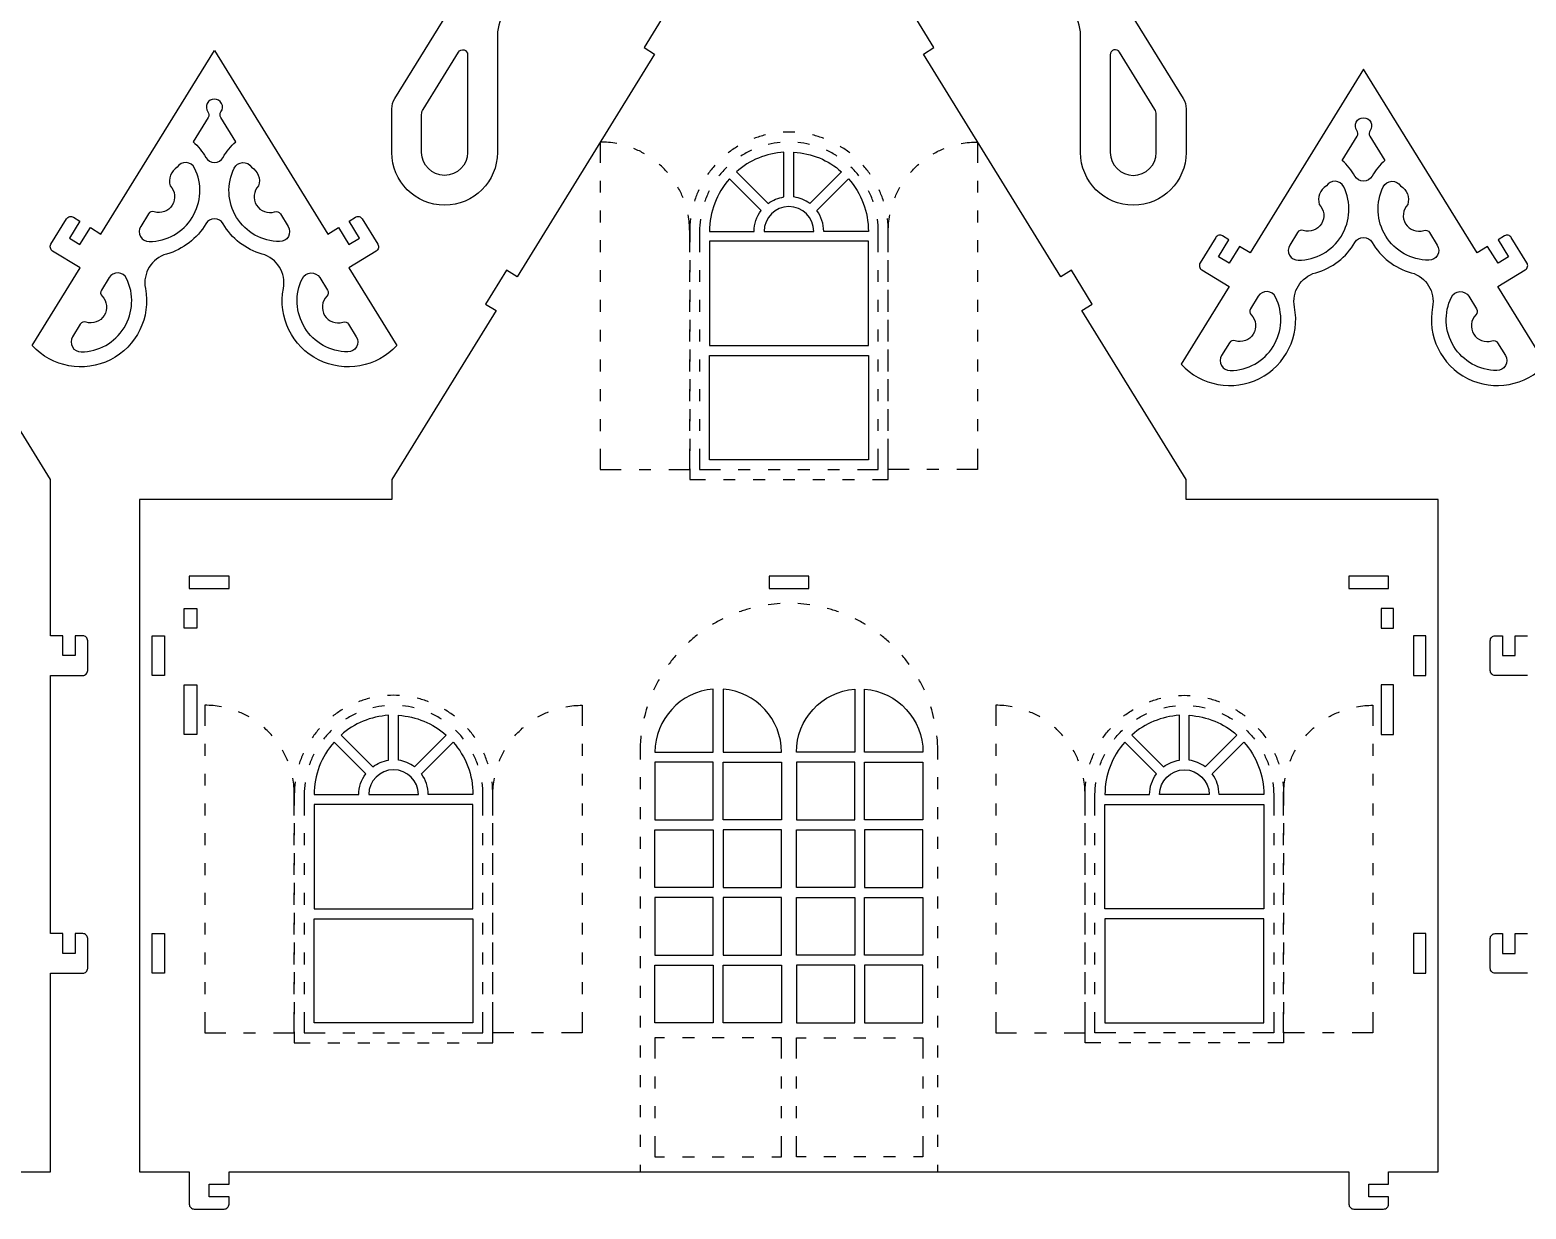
# Model space of a CAD drawing. Extents: x 3334 to 5610, y 984 to 2451.
# Drawn here: x 3750 to 4474, y 984 to 1554 of the extents above; entities that cross this region are included whole.
import ezdxf

# ---------------------------------------------------------------- set-up
doc = ezdxf.new("R2010")
doc.units = 0
doc.header["$MEASUREMENT"] = 0
doc.layers.add('LAYER1', color=18, linetype='CONTINUOUS')

msp = doc.modelspace()

# ---------------------------------------------------------------- linework, layer by layer
at = {"layer": 'LAYER1'}
for points in [[(3992.33, 1570.55, 0.364346), (3976.44, 1551.64), (3976.44, 1495.14, -1), (3925.4, 1495.14), (3925.4, 1516.17, -0.139213), (3926.84, 1521.21), (3975.85, 1600.57)], [(4258.96, 1600.57), (4307.97, 1521.21, -0.139213), (4309.4, 1516.17), (4309.4, 1495.14, -1), (4258.37, 1495.14), (4258.37, 1551.64, 0.364346), (4242.47, 1570.55, -0.419429)], [(4057.42, 1562.12), (4047.34, 1545.78), (4052.44, 1542.63), (3985.94, 1434.96), (3980.84, 1438.12), (3970.75, 1421.78), (3975.85, 1418.63), (3925.4, 1336.95), (3925.4, 1327.24), (3803.48, 1327.24), (3803.48, 1002.24), (3827.48, 1002.24), (3827.48, 986.64, 0.414214), (3829.88, 984.24), (3844.28, 984.24, 0.414214), (3846.68, 986.64), (3846.68, 990.24), (3837.08, 990.24), (3837.08, 996.24), (3846.68, 996.24), (3846.68, 1002.24), (4388.12, 1002.24), (4388.12, 986.64, 0.414214), (4390.52, 984.24), (4404.92, 984.24, 0.414214), (4407.32, 986.64), (4407.32, 990.24), (4397.72, 990.24), (4397.72, 996.24), (4407.32, 996.24), (4407.32, 1002.24), (4431.32, 1002.24), (4431.32, 1327.24), (4309.4, 1327.24), (4309.4, 1336.95), (4258.96, 1418.63), (4264.06, 1421.78), (4253.97, 1438.12), (4248.87, 1434.96), (4182.37, 1542.63), (4187.47, 1545.78), (4177.38, 1562.12)], [(4120.28, 1504.86, 0.030028), (4114.52, 1504.86)], [(4034.15, 1499.41, 0.046286), (4026.2, 1500.15), (4026.2, 1490.12)], [(4092.71, 1498.11, 0.030028), (4087.96, 1494.86)], [(4105.99, 1503.57, 0.030028), (4100.48, 1501.87)], [(4113.09, 1499.93, 0.033367), (4107.41, 1498.98)], [(4127.4, 1498.98, 0.033367), (4121.72, 1499.93)], [(4134.32, 1501.87, 0.030028), (4128.82, 1503.57)], [(4146.85, 1494.86, 0.030028), (4142.1, 1498.11)], [(4200.66, 1499.41, -0.046286), (4208.6, 1500.15), (4208.6, 1490.12)], [(4047.61, 1494.47, 0.033367), (4042.43, 1496.99)], [(4099.25, 1496.15, 0.033367), (4094.2, 1493.39)], [(4140.61, 1493.39, 0.033367), (4135.55, 1496.15)], [(4187.19, 1494.47, -0.033367), (4192.37, 1496.99)], [(4058.72, 1485.39, 0.033367), (4054.65, 1489.47)], [(4081.64, 1488.97, 0.030028), (4078.07, 1484.46)], [(4087.42, 1488.05, 0.033367), (4083.55, 1483.78)], [(4151.26, 1483.78, 0.033367), (4147.39, 1488.05)], [(4156.74, 1484.46, 0.030028), (4153.16, 1488.97)], [(4176.09, 1485.39, -0.033367), (4180.16, 1489.47)], [(4066.24, 1473.18, 0.033367), (4063.72, 1478.36)], [(4073.77, 1476.96, 0.030028), (4071.69, 1471.59)], [(4078.89, 1476.52, 0.033367), (4076.63, 1471.22)], [(4158.18, 1471.22, 0.033367), (4155.92, 1476.52)], [(4163.12, 1471.59, 0.030028), (4161.03, 1476.96)], [(4168.57, 1473.18, -0.033367), (4171.08, 1478.36)], [(4069.4, 1446.9), (4069.4, 1456.95, 0.046286), (4068.67, 1464.9)], [(4069.81, 1463.17, 0.03248), (4069.4, 1456.95)], [(4074.61, 1462.83, 0.03415), (4074.2, 1456.95)], [(4160.6, 1446.9), (4160.6, 1456.95, 0.03415), (4160.2, 1462.83)], [(4165.4, 1451.71), (4165.4, 1456.95, 0.03248), (4165, 1463.17)], [(4165.4, 1446.9), (4165.4, 1456.95, -0.046286), (4166.14, 1464.9)], [(3736.35, 1002.24), (3760.35, 1002.24), (3760.35, 1098.24), (3775.95, 1098.24, 0.414214), (3778.35, 1100.64), (3778.35, 1115.04, 0.414214), (3775.95, 1117.44), (3772.35, 1117.44), (3772.35, 1107.84), (3766.35, 1107.84), (3766.35, 1117.44), (3760.35, 1117.44), (3760.35, 1242.24), (3775.95, 1242.24, 0.414214), (3778.35, 1244.64), (3778.35, 1259.04, 0.414214), (3775.95, 1261.44), (3772.35, 1261.44), (3772.35, 1251.84), (3766.35, 1251.84), (3766.35, 1261.44), (3760.35, 1261.44), (3760.35, 1336.95), (3709.91, 1418.63)], [(4098.88, 1274.67, 0.020015), (4093.38, 1272.96)], [(4113.08, 1276.96, 0.020015), (4107.35, 1276.39)], [(4127.46, 1276.39, 0.020015), (4121.72, 1276.96)], [(4141.43, 1272.96, 0.020015), (4135.92, 1274.67)], [(4085.42, 1269.6, 0.020015), (4080.36, 1266.83)], [(4154.44, 1266.83, 0.020015), (4149.39, 1269.6)], [(4073.23, 1261.95, 0.020015), (4068.83, 1258.24)], [(4165.98, 1258.24, 0.020015), (4161.57, 1261.95)], [(4474.45, 1242.24), (4458.85, 1242.24, -0.414214), (4456.45, 1244.64), (4456.45, 1259.04, -0.414214), (4458.85, 1261.44), (4462.45, 1261.44), (4462.45, 1251.84), (4468.45, 1251.84), (4468.45, 1261.44), (4474.45, 1261.44)], [(4062.81, 1252.04, 0.020015), (4059.23, 1247.52)], [(4175.57, 1247.52, 0.020015), (4171.99, 1252.04)], [(4054.57, 1240.25, 0.020015), (4051.96, 1235.11)], [(4182.85, 1235.11, 0.020015), (4180.24, 1240.25)], [(3914.83, 1231.26, 0.030028), (3909.32, 1229.56)], [(3929.12, 1232.56, 0.030028), (3923.36, 1232.56)], [(3943.16, 1229.56, 0.030028), (3937.66, 1231.26)], [(4291.64, 1229.56, -0.030028), (4297.15, 1231.26)], [(4305.68, 1232.56, -0.030028), (4311.44, 1232.56)], [(4319.98, 1231.26, -0.030028), (4325.48, 1229.56)], [(3842.99, 1227.1, 0.046286), (3835.04, 1227.84), (3835.04, 1217.81)], [(3856.45, 1222.16, 0.033367), (3851.27, 1224.68)], [(3901.55, 1225.8, 0.030028), (3896.8, 1222.55)], [(3908.09, 1223.84, 0.033367), (3903.04, 1221.08)], [(3921.93, 1227.63, 0.033367), (3916.25, 1226.67)], [(3936.24, 1226.67, 0.033367), (3930.56, 1227.63)], [(3949.45, 1221.08, 0.033367), (3944.39, 1223.84)], [(3955.69, 1222.55, 0.030028), (3950.94, 1225.8)], [(3996.03, 1222.16, -0.033367), (4001.21, 1224.68)], [(4009.5, 1227.1, -0.046286), (4017.44, 1227.84), (4017.44, 1217.81)], [(4048.83, 1227.05, 0.020015), (4047.3, 1221.5)], [(4187.51, 1221.5, 0.020015), (4185.97, 1227.05)], [(4225.31, 1227.1, 0.046286), (4217.36, 1227.84), (4217.36, 1217.81)], [(4238.77, 1222.16, 0.033367), (4233.59, 1224.68)], [(4279.12, 1222.55, -0.030028), (4283.87, 1225.8)], [(4285.36, 1221.08, -0.033367), (4290.41, 1223.84)], [(4298.57, 1226.67, -0.033367), (4304.25, 1227.63)], [(4312.88, 1227.63, -0.033367), (4318.56, 1226.67)], [(4326.71, 1223.84, -0.033367), (4331.77, 1221.08)], [(4333.26, 1225.8, -0.030028), (4338.01, 1222.55)], [(4378.35, 1222.16, -0.033367), (4383.53, 1224.68)], [(4391.82, 1227.1, -0.046286), (4399.76, 1227.84), (4399.76, 1217.81)], [(3867.56, 1213.08, 0.033367), (3863.49, 1217.16)], [(3890.48, 1216.66, 0.030028), (3886.91, 1212.15)], [(3896.26, 1215.74, 0.033367), (3892.39, 1211.48)], [(3960.1, 1211.48, 0.033367), (3956.23, 1215.74)], [(3965.58, 1212.15, 0.030028), (3962, 1216.66)], [(3984.93, 1213.08, -0.033367), (3989, 1217.16)], [(4249.88, 1213.08, 0.033367), (4245.81, 1217.16)], [(4269.22, 1212.15, -0.030028), (4272.8, 1216.66)], [(4274.71, 1211.48, -0.033367), (4278.58, 1215.74)], [(4338.55, 1215.74, -0.033367), (4342.42, 1211.48)], [(4344.32, 1216.66, -0.030028), (4347.9, 1212.15)], [(4367.25, 1213.08, -0.033367), (4371.32, 1217.16)], [(4045.84, 1212.99, 0.027472), (4045.4, 1205.09), (4045.4, 1201.65)], [(4189.4, 1201.65), (4189.4, 1205.09, 0.027472), (4188.97, 1212.99)], [(3875.08, 1200.87, 0.033367), (3872.56, 1206.05)], [(3882.61, 1204.65, 0.030028), (3880.53, 1199.28)], [(3887.73, 1204.21, 0.033367), (3885.47, 1198.91)], [(3967.02, 1198.91, 0.033367), (3964.76, 1204.21)], [(3971.96, 1199.28, 0.030028), (3969.87, 1204.65)], [(3977.41, 1200.87, -0.033367), (3979.92, 1206.05)], [(4257.4, 1200.87, 0.033367), (4254.88, 1206.05)], [(4262.85, 1199.28, -0.030028), (4264.93, 1204.65)], [(4267.79, 1198.91, -0.033367), (4270.05, 1204.21)], [(4347.08, 1204.21, -0.033367), (4349.34, 1198.91)], [(4352.19, 1204.65, -0.030028), (4354.27, 1199.28)], [(4359.73, 1200.87, -0.033367), (4362.24, 1206.05)], [(3878.24, 1174.59), (3878.24, 1184.64, 0.046286), (3877.51, 1192.59)], [(3878.65, 1190.86, 0.03248), (3878.24, 1184.64)], [(3883.45, 1190.52, 0.03415), (3883.04, 1184.64)], [(3969.44, 1174.59), (3969.44, 1184.64, 0.03415), (3969.04, 1190.52)], [(3974.24, 1179.4), (3974.24, 1184.64, 0.03248), (3973.84, 1190.86)], [(3974.24, 1174.59), (3974.24, 1184.64, -0.046286), (3974.98, 1192.59)], [(4260.56, 1174.59), (4260.56, 1184.64, 0.046286), (4259.83, 1192.59)], [(4260.56, 1179.4), (4260.56, 1184.64, -0.03248), (4260.97, 1190.86)], [(4265.36, 1174.59), (4265.36, 1184.64, -0.03415), (4265.76, 1190.52)], [(4351.36, 1190.52, -0.03415), (4351.76, 1184.64)], [(4356.16, 1190.86, -0.03248), (4356.56, 1184.64)], [(4356.56, 1174.59), (4356.56, 1184.64, -0.046286), (4357.3, 1192.59)], [(4474.45, 1098.24), (4458.85, 1098.24, -0.414214), (4456.45, 1100.64), (4456.45, 1115.04, -0.414214), (4458.85, 1117.44), (4462.45, 1117.44), (4462.45, 1107.84), (4468.45, 1107.84), (4468.45, 1117.44), (4474.45, 1117.44)]]:
    msp.add_lwpolyline(points, format="xyb", dxfattribs=at)
for points in [[(3835.48, 1460.67, -0.195222), (3816.52, 1445.99, 0.390324), (3806.26, 1429.39, -0.755832), (3751.5, 1401.76), (3774.67, 1439.26), (3761.39, 1447.46, -0.414214), (3760.61, 1450.76), (3768.18, 1463.01, -0.414214), (3771.48, 1463.8), (3774.55, 1461.9), (3769.5, 1453.74), (3774.61, 1450.58), (3779.65, 1458.75), (3784.76, 1455.6), (3839.63, 1544.44), (3894.5, 1455.6), (3899.61, 1458.75), (3904.65, 1450.58), (3909.76, 1453.74), (3904.71, 1461.9), (3907.77, 1463.8, -0.414214), (3911.08, 1463.01), (3918.64, 1450.76, -0.414214), (3917.86, 1447.46), (3904.59, 1439.26), (3927.76, 1401.76, -0.755832), (3872.99, 1429.39, 0.390324), (3862.74, 1445.99, -0.195222), (3843.78, 1460.67, 0.575498)], [(3939.8, 1495.14), (3939.8, 1513.44, -0.139213), (3940.52, 1515.96), (3957.6, 1543.62, -0.755599), (3962.04, 1542.35), (3962.04, 1495.14, -1)], [(4295, 1495.14), (4295, 1513.44, 0.139213), (4294.29, 1515.96), (4277.21, 1543.62, 0.755599), (4272.77, 1542.35), (4272.77, 1495.14, 1)], [(4399.33, 1451.64, 0.195222), (4418.29, 1436.96, -0.390324), (4428.54, 1420.36, 0.755832), (4483.31, 1392.73), (4460.14, 1430.23), (4473.41, 1438.43, 0.414214), (4474.19, 1441.73), (4466.63, 1453.99, 0.414214), (4463.32, 1454.77), (4460.26, 1452.87), (4465.31, 1444.71), (4460.2, 1441.55), (4455.16, 1449.72), (4450.05, 1446.57), (4395.18, 1535.41), (4340.3, 1446.57), (4335.2, 1449.72), (4330.15, 1441.55), (4325.05, 1444.71), (4330.09, 1452.87), (4327.03, 1454.77, 0.414214), (4323.73, 1453.99), (4316.16, 1441.73, 0.414214), (4316.94, 1438.43), (4330.21, 1430.23), (4307.05, 1392.73, 0.755832), (4361.81, 1420.36, -0.390324), (4372.07, 1436.96, 0.195222), (4391.03, 1451.64, -0.575498)], [(3835.48, 1492.7, 0.575498), (3843.78, 1492.7, -0.077363), (3849.95, 1500.32), (3842.69, 1512.08, -0.303894), (3842.79, 1514.75, 0.612281), (3839.63, 1520.94, 0.612281), (3836.47, 1514.75, -0.303894), (3836.57, 1512.08), (3829.31, 1500.32, -0.077363)], [(4399.33, 1483.68, -0.575498), (4391.03, 1483.68, 0.077363), (4384.86, 1491.3), (4392.12, 1503.05, 0.303894), (4392.02, 1505.72, -0.612281), (4395.18, 1511.91, -0.612281), (4398.34, 1505.72, 0.303894), (4398.24, 1503.05), (4405.5, 1491.3, 0.077363)], [(3803.99, 1459.33, 0.589932), (3808.11, 1452.01, 0.55259), (3830.07, 1487.56, 0.589932), (3821.68, 1487.97, 0.344768), (3818.25, 1478.96, -0.782555), (3810.51, 1466.43, 0.344768), (3807.74, 1465.41)], [(3875.27, 1459.33, -0.589932), (3871.15, 1452.01, -0.55259), (3849.19, 1487.56, -0.589932), (3857.58, 1487.97, -0.344768), (3861.01, 1478.96, 0.782555), (3868.74, 1466.43, -0.344768), (3871.52, 1465.41)], [(4092, 1485.75), (4107.34, 1470.41, -0.125326), (4115, 1473.58), (4115, 1495.28, 0.166595)], [(4119.8, 1495.28, -0.166595), (4142.81, 1485.75), (4127.46, 1470.41, 0.125326), (4119.8, 1473.58)], [(4088.61, 1482.35, 0.182708), (4079, 1456.95), (4100.6, 1456.95, -0.161906), (4103.95, 1467.01)], [(4146.2, 1482.35, -0.182708), (4155.8, 1456.95), (4134.2, 1456.95, 0.161906), (4130.86, 1467.01)], [(4359.54, 1450.3, 0.589932), (4363.66, 1442.98, 0.55259), (4385.62, 1478.53, 0.589932), (4377.22, 1478.94, 0.344768), (4373.8, 1469.93, -0.782555), (4366.06, 1457.4, 0.344768), (4363.29, 1456.38)], [(4430.82, 1450.3, -0.589932), (4426.7, 1442.98, -0.55259), (4404.74, 1478.53, -0.589932), (4413.13, 1478.94, -0.344768), (4416.56, 1469.93, 0.782555), (4424.29, 1457.4, -0.344768), (4427.07, 1456.38)], [(4129.4, 1456.95, 1), (4105.4, 1456.95)], [(3774.79, 1412.06), (3771.04, 1405.98, 0.589932), (3775.16, 1398.66, 0.55259), (3797.12, 1434.22, 0.589932), (3788.73, 1434.62), (3784.97, 1428.55, 0.344768), (3785.3, 1425.61, -0.782555), (3777.56, 1413.08, 0.344768)], [(3904.47, 1412.06), (3908.22, 1405.98, -0.589932), (3904.1, 1398.66, -0.55259), (3882.14, 1434.22, -0.589932), (3890.53, 1434.62), (3894.28, 1428.55, -0.344768), (3893.96, 1425.61, 0.782555), (3901.69, 1413.08, -0.344768)], [(4330.34, 1403.03), (4326.58, 1396.95, 0.589932), (4330.71, 1389.63, 0.55259), (4352.67, 1425.19, 0.589932), (4344.27, 1425.59), (4340.52, 1419.52, 0.344768), (4340.85, 1416.58, -0.782555), (4333.11, 1404.05, 0.344768)], [(4460.02, 1403.03), (4463.77, 1396.95, -0.589932), (4459.65, 1389.63, -0.55259), (4437.69, 1425.19, -0.589932), (4446.08, 1425.59), (4449.83, 1419.52, -0.344768), (4449.51, 1416.58, 0.782555), (4457.24, 1404.05, -0.344768)], [(4080.8, 1205.09), (4080.8, 1235.6, 0.3914), (4052.6, 1205.09)], [(4085.6, 1205.09), (4113.8, 1205.09, 0.3914), (4085.6, 1235.6)], [(4149.2, 1205.09), (4121, 1205.09, -0.3914), (4149.2, 1235.6)], [(4154, 1205.09), (4154, 1235.6, -0.3914), (4182.2, 1205.09)], [(3900.84, 1213.44), (3916.18, 1198.1, -0.125326), (3923.84, 1201.27), (3923.84, 1222.97, 0.166595)], [(3928.64, 1222.97, -0.166595), (3951.65, 1213.44), (3936.3, 1198.1, 0.125326), (3928.64, 1201.27)], [(4306.16, 1222.97, 0.166595), (4283.16, 1213.44), (4298.5, 1198.1, -0.125326), (4306.16, 1201.27)], [(4333.97, 1213.44), (4318.62, 1198.1, 0.125326), (4310.96, 1201.27), (4310.96, 1222.97, -0.166595)], [(3897.45, 1210.04, 0.182708), (3887.84, 1184.64), (3909.44, 1184.64, -0.161906), (3912.79, 1194.7)], [(3955.04, 1210.04, -0.182708), (3964.64, 1184.64), (3943.04, 1184.64, 0.161906), (3939.7, 1194.7)], [(4279.77, 1210.04, 0.182708), (4270.16, 1184.64), (4291.76, 1184.64, -0.161906), (4295.11, 1194.7)], [(4337.36, 1210.04, -0.182708), (4346.96, 1184.64), (4325.36, 1184.64, 0.161906), (4322.02, 1194.7)], [(3938.24, 1184.64, 1), (3914.24, 1184.64)], [(4296.56, 1184.64, -1), (4320.56, 1184.64)]]:
    msp.add_lwpolyline(points, format="xyb", close=True, dxfattribs=at)
for points in [[(4026.2, 1481.47), (4026.2, 1475.71)], [(4208.6, 1481.47), (4208.6, 1475.71)], [(4026.2, 1467.06), (4026.2, 1461.3)], [(4208.6, 1467.06), (4208.6, 1461.3)], [(4069.4, 1456.95), (4069.4, 1451.71)], [(4074.2, 1456.95), (4074.2, 1446.9)], [(4026.2, 1452.65), (4026.2, 1446.89)], [(4208.6, 1452.65), (4208.6, 1446.89)], [(4069.4, 1443.06), (4069.4, 1437.3)], [(4165.4, 1437.3), (4165.4, 1443.06)], [(4026.2, 1438.24), (4026.2, 1432.48)], [(4069.4, 1432.49), (4069.4, 1438.26)], [(4074.2, 1438.26), (4074.2, 1432.49)], [(4160.6, 1432.49), (4160.6, 1438.26)], [(4165.4, 1432.49), (4165.4, 1438.26)], [(4208.6, 1438.24), (4208.6, 1432.48)], [(4069.4, 1428.65), (4069.4, 1422.89)], [(4165.4, 1422.89), (4165.4, 1428.65)], [(4026.2, 1423.83), (4026.2, 1418.07)], [(4069.4, 1418.08), (4069.4, 1423.85)], [(4074.2, 1423.85), (4074.2, 1418.08)], [(4160.6, 1418.08), (4160.6, 1423.85)], [(4165.4, 1418.08), (4165.4, 1423.85)], [(4208.6, 1423.83), (4208.6, 1418.07)], [(4069.4, 1414.24), (4069.4, 1408.48)], [(4165.4, 1408.48), (4165.4, 1414.24)], [(4026.2, 1409.42), (4026.2, 1403.66)], [(4069.4, 1403.67), (4069.4, 1409.44)], [(4074.2, 1409.44), (4074.2, 1403.67)], [(4160.6, 1403.67), (4160.6, 1409.44)], [(4165.4, 1403.67), (4165.4, 1409.44)], [(4208.6, 1409.42), (4208.6, 1403.66)], [(4069.4, 1399.83), (4069.4, 1394.07)], [(4165.4, 1394.07), (4165.4, 1399.83)], [(4026.2, 1395.01), (4026.2, 1389.25)], [(4069.4, 1389.26), (4069.4, 1395.03)], [(4074.2, 1395.03), (4074.2, 1389.26)], [(4160.6, 1389.26), (4160.6, 1395.03)], [(4165.4, 1389.26), (4165.4, 1395.03)], [(4208.6, 1395.01), (4208.6, 1389.25)], [(4069.4, 1385.42), (4069.4, 1379.66)], [(4165.4, 1379.66), (4165.4, 1385.42)], [(4026.2, 1380.61), (4026.2, 1374.84)], [(4069.4, 1374.86), (4069.4, 1380.62)], [(4074.2, 1380.62), (4074.2, 1374.86)], [(4160.6, 1374.86), (4160.6, 1380.62)], [(4165.4, 1374.86), (4165.4, 1380.62)], [(4208.6, 1380.61), (4208.6, 1374.84)], [(4069.4, 1371.01), (4069.4, 1365.25)], [(4165.4, 1365.25), (4165.4, 1371.01)], [(4026.2, 1366.2), (4026.2, 1360.43)], [(4069.4, 1360.45), (4069.4, 1366.21)], [(4074.2, 1366.21), (4074.2, 1360.45)], [(4160.6, 1360.45), (4160.6, 1366.21)], [(4165.4, 1360.45), (4165.4, 1366.21)], [(4208.6, 1366.2), (4208.6, 1360.43)], [(4069.4, 1356.61), (4069.4, 1350.84)], [(4165.4, 1350.84), (4165.4, 1356.61)], [(4026.2, 1351.79), (4026.2, 1341.75)], [(4059.33, 1341.75), (4069.4, 1341.75), (4069.4, 1351.8)], [(4074.2, 1351.8), (4074.2, 1341.75), (4084.26, 1341.75)], [(4150.54, 1341.75), (4160.6, 1341.75), (4160.6, 1351.8)], [(4175.48, 1341.75), (4165.4, 1341.75), (4165.4, 1351.8)], [(4208.6, 1351.79), (4208.6, 1341.75)], [(4026.2, 1341.75), (4036.28, 1341.75)], [(4044.92, 1341.75), (4050.69, 1341.75)], [(4069.4, 1342.2), (4069.4, 1336.95), (4077.06, 1336.95)], [(4092.91, 1341.75), (4098.67, 1341.75)], [(4107.32, 1341.75), (4113.08, 1341.75)], [(4121.73, 1341.75), (4127.49, 1341.75)], [(4136.14, 1341.75), (4141.9, 1341.75)], [(4157.75, 1336.95), (4165.4, 1336.95), (4165.4, 1342.2)], [(4189.89, 1341.75), (4184.12, 1341.75)], [(4208.6, 1341.75), (4198.53, 1341.75)], [(4085.7, 1336.95), (4091.47, 1336.95)], [(4100.11, 1336.95), (4105.88, 1336.95)], [(4114.52, 1336.95), (4120.29, 1336.95)], [(4128.93, 1336.95), (4134.69, 1336.95)], [(4143.34, 1336.95), (4149.1, 1336.95)], [(3835.04, 1209.16), (3835.04, 1203.4)], [(4017.44, 1209.16), (4017.44, 1203.4)], [(4217.36, 1209.16), (4217.36, 1203.4)], [(4399.76, 1209.16), (4399.76, 1203.4)], [(3835.04, 1194.75), (3835.04, 1188.99)], [(4017.44, 1194.75), (4017.44, 1188.99)], [(4217.36, 1194.75), (4217.36, 1188.99)], [(4399.76, 1194.75), (4399.76, 1188.99)], [(4045.4, 1193), (4045.4, 1187.24)], [(4189.4, 1187.24), (4189.4, 1193)], [(3835.04, 1180.34), (3835.04, 1174.58)], [(3878.24, 1184.64), (3878.24, 1179.4)], [(3883.04, 1184.64), (3883.04, 1174.59)], [(4017.44, 1180.34), (4017.44, 1174.58)], [(4217.36, 1180.34), (4217.36, 1174.58)], [(4351.76, 1184.64), (4351.76, 1174.59)], [(4356.56, 1184.64), (4356.56, 1179.4)], [(4399.76, 1180.34), (4399.76, 1174.58)], [(4045.4, 1178.59), (4045.4, 1172.83)], [(4189.4, 1172.83), (4189.4, 1178.59)], [(3835.04, 1165.93), (3835.04, 1160.17)], [(3878.24, 1170.75), (3878.24, 1164.99)], [(3878.24, 1160.18), (3878.24, 1165.95)], [(3883.04, 1165.95), (3883.04, 1160.18)], [(3969.44, 1160.18), (3969.44, 1165.95)], [(3974.24, 1164.99), (3974.24, 1170.75)], [(3974.24, 1160.18), (3974.24, 1165.95)], [(4017.44, 1165.93), (4017.44, 1160.17)], [(4217.36, 1165.93), (4217.36, 1160.17)], [(4260.56, 1164.99), (4260.56, 1170.75)], [(4260.56, 1160.18), (4260.56, 1165.95)], [(4265.36, 1160.18), (4265.36, 1165.95)], [(4351.76, 1165.95), (4351.76, 1160.18)], [(4356.56, 1170.75), (4356.56, 1164.99)], [(4356.56, 1160.18), (4356.56, 1165.95)], [(4399.76, 1165.93), (4399.76, 1160.17)], [(4045.4, 1164.19), (4045.4, 1158.42)], [(4189.4, 1158.42), (4189.4, 1164.19)], [(3835.04, 1151.52), (3835.04, 1145.76)], [(3878.24, 1156.34), (3878.24, 1150.58)], [(3878.24, 1145.77), (3878.24, 1151.54)], [(3883.04, 1151.54), (3883.04, 1145.77)], [(3969.44, 1145.77), (3969.44, 1151.54)], [(3974.24, 1150.58), (3974.24, 1156.34)], [(3974.24, 1145.77), (3974.24, 1151.54)], [(4017.44, 1151.52), (4017.44, 1145.76)], [(4217.36, 1151.52), (4217.36, 1145.76)], [(4260.56, 1150.58), (4260.56, 1156.34)], [(4260.56, 1145.77), (4260.56, 1151.54)], [(4265.36, 1145.77), (4265.36, 1151.54)], [(4351.76, 1151.54), (4351.76, 1145.77)], [(4356.56, 1156.34), (4356.56, 1150.58)], [(4356.56, 1145.77), (4356.56, 1151.54)], [(4399.76, 1151.52), (4399.76, 1145.76)], [(4045.4, 1149.78), (4045.4, 1144.01)], [(4189.4, 1144.01), (4189.4, 1149.78)], [(3835.04, 1137.11), (3835.04, 1131.35)], [(3878.24, 1141.93), (3878.24, 1136.17)], [(3878.24, 1131.36), (3878.24, 1137.13)], [(3883.04, 1137.13), (3883.04, 1131.36)], [(3969.44, 1131.36), (3969.44, 1137.13)], [(3974.24, 1136.17), (3974.24, 1141.93)], [(3974.24, 1131.36), (3974.24, 1137.13)], [(4017.44, 1137.11), (4017.44, 1131.35)], [(4217.36, 1137.11), (4217.36, 1131.35)], [(4260.56, 1136.17), (4260.56, 1141.93)], [(4260.56, 1131.36), (4260.56, 1137.13)], [(4265.36, 1131.36), (4265.36, 1137.13)], [(4351.76, 1137.13), (4351.76, 1131.36)], [(4356.56, 1141.93), (4356.56, 1136.17)], [(4356.56, 1131.36), (4356.56, 1137.13)], [(4399.76, 1137.11), (4399.76, 1131.35)], [(4045.4, 1135.37), (4045.4, 1129.6)], [(4189.4, 1129.6), (4189.4, 1135.37)], [(3835.04, 1122.71), (3835.04, 1116.94)], [(3878.24, 1127.52), (3878.24, 1121.76)], [(3878.24, 1116.96), (3878.24, 1122.72)], [(3883.04, 1122.72), (3883.04, 1116.96)], [(3969.44, 1116.96), (3969.44, 1122.72)], [(3974.24, 1121.76), (3974.24, 1127.52)], [(3974.24, 1116.96), (3974.24, 1122.72)], [(4017.44, 1122.71), (4017.44, 1116.94)], [(4217.36, 1122.71), (4217.36, 1116.94)], [(4260.56, 1121.76), (4260.56, 1127.52)], [(4260.56, 1116.96), (4260.56, 1122.72)], [(4265.36, 1116.96), (4265.36, 1122.72)], [(4351.76, 1122.72), (4351.76, 1116.96)], [(4356.56, 1127.52), (4356.56, 1121.76)], [(4356.56, 1116.96), (4356.56, 1122.72)], [(4399.76, 1122.71), (4399.76, 1116.94)], [(4045.4, 1120.96), (4045.4, 1115.19)], [(4189.4, 1115.19), (4189.4, 1120.96)], [(3835.04, 1108.3), (3835.04, 1102.53)], [(3878.24, 1113.11), (3878.24, 1107.35)], [(3878.24, 1102.55), (3878.24, 1108.31)], [(3883.04, 1108.31), (3883.04, 1102.55)], [(3969.44, 1102.55), (3969.44, 1108.31)], [(3974.24, 1107.35), (3974.24, 1113.11)], [(3974.24, 1102.55), (3974.24, 1108.31)], [(4017.44, 1108.3), (4017.44, 1102.53)], [(4217.36, 1108.3), (4217.36, 1102.53)], [(4260.56, 1107.35), (4260.56, 1113.11)], [(4260.56, 1102.55), (4260.56, 1108.31)], [(4265.36, 1102.55), (4265.36, 1108.31)], [(4351.76, 1108.31), (4351.76, 1102.55)], [(4356.56, 1113.11), (4356.56, 1107.35)], [(4356.56, 1102.55), (4356.56, 1108.31)], [(4399.76, 1108.3), (4399.76, 1102.53)], [(4045.4, 1106.55), (4045.4, 1100.78)], [(4189.4, 1100.78), (4189.4, 1106.55)], [(3835.04, 1093.89), (3835.04, 1088.12)], [(3878.24, 1098.71), (3878.24, 1092.94)], [(3878.24, 1088.14), (3878.24, 1093.9)], [(3883.04, 1093.9), (3883.04, 1088.14)], [(3969.44, 1088.14), (3969.44, 1093.9)], [(3974.24, 1092.94), (3974.24, 1098.71)], [(3974.24, 1088.14), (3974.24, 1093.9)], [(4017.44, 1093.89), (4017.44, 1088.12)], [(4217.36, 1093.89), (4217.36, 1088.12)], [(4260.56, 1092.94), (4260.56, 1098.71)], [(4260.56, 1088.14), (4260.56, 1093.9)], [(4265.36, 1088.14), (4265.36, 1093.9)], [(4351.76, 1093.9), (4351.76, 1088.14)], [(4356.56, 1098.71), (4356.56, 1092.94)], [(4356.56, 1088.14), (4356.56, 1093.9)], [(4399.76, 1093.89), (4399.76, 1088.12)], [(4045.4, 1092.14), (4045.4, 1086.38)], [(4189.4, 1086.38), (4189.4, 1092.14)], [(3835.04, 1079.48), (3835.04, 1069.44)], [(3868.17, 1069.44), (3878.24, 1069.44), (3878.24, 1079.49)], [(3878.24, 1084.3), (3878.24, 1078.53)], [(3883.04, 1079.49), (3883.04, 1069.44), (3893.1, 1069.44)], [(3959.38, 1069.44), (3969.44, 1069.44), (3969.44, 1079.49)], [(3974.24, 1078.53), (3974.24, 1084.3)], [(3984.32, 1069.44), (3974.24, 1069.44), (3974.24, 1079.49)], [(4017.44, 1079.48), (4017.44, 1069.44)], [(4217.36, 1079.48), (4217.36, 1069.44)], [(4250.49, 1069.44), (4260.56, 1069.44), (4260.56, 1079.49)], [(4260.56, 1078.53), (4260.56, 1084.3)], [(4275.42, 1069.44), (4265.36, 1069.44), (4265.36, 1079.49)], [(4351.76, 1079.49), (4351.76, 1069.44), (4341.7, 1069.44)], [(4356.56, 1084.3), (4356.56, 1078.53)], [(4366.64, 1069.44), (4356.56, 1069.44), (4356.56, 1079.49)], [(4399.76, 1079.48), (4399.76, 1069.44)], [(4045.4, 1077.73), (4045.4, 1071.97)], [(4189.4, 1071.97), (4189.4, 1077.73)], [(3835.04, 1069.44), (3845.12, 1069.44)], [(3853.76, 1069.44), (3859.53, 1069.44)], [(3878.24, 1069.89), (3878.24, 1064.64), (3885.9, 1064.64)], [(3894.54, 1064.64), (3900.31, 1064.64)], [(3901.75, 1069.44), (3907.51, 1069.44)], [(3908.95, 1064.64), (3914.72, 1064.64)], [(3916.16, 1069.44), (3921.92, 1069.44)], [(3923.36, 1064.64), (3929.13, 1064.64)], [(3930.57, 1069.44), (3936.33, 1069.44)], [(3937.77, 1064.64), (3943.53, 1064.64)], [(3944.98, 1069.44), (3950.74, 1069.44)], [(3952.18, 1064.64), (3957.94, 1064.64)], [(3966.59, 1064.64), (3974.24, 1064.64), (3974.24, 1069.89)], [(3998.73, 1069.44), (3992.96, 1069.44)], [(4017.44, 1069.44), (4007.37, 1069.44)], [(4045.4, 1063.32), (4045.4, 1057.56)], [(4057.27, 1067.04), (4052.6, 1067.04), (4052.6, 1056.97)], [(4071.68, 1067.04), (4065.91, 1067.04)], [(4086.09, 1067.04), (4080.32, 1067.04)], [(4100.49, 1067.04), (4094.73, 1067.04)], [(4113.8, 1056.97), (4113.8, 1067.04), (4109.14, 1067.04)], [(4121, 1056.97), (4121, 1067.04), (4125.67, 1067.04)], [(4134.31, 1067.04), (4140.08, 1067.04)], [(4148.72, 1067.04), (4154.49, 1067.04)], [(4163.13, 1067.04), (4168.89, 1067.04)], [(4177.54, 1067.04), (4182.2, 1067.04), (4182.2, 1056.97)], [(4189.4, 1057.56), (4189.4, 1063.32)], [(4217.36, 1069.44), (4227.44, 1069.44)], [(4236.08, 1069.44), (4241.84, 1069.44)], [(4268.22, 1064.64), (4260.56, 1064.64), (4260.56, 1069.89)], [(4282.63, 1064.64), (4276.86, 1064.64)], [(4289.83, 1069.44), (4284.07, 1069.44)], [(4297.04, 1064.64), (4291.27, 1064.64)], [(4304.24, 1069.44), (4298.48, 1069.44)], [(4311.44, 1064.64), (4305.68, 1064.64)], [(4318.65, 1069.44), (4312.89, 1069.44)], [(4325.85, 1064.64), (4320.09, 1064.64)], [(4333.06, 1069.44), (4327.29, 1069.44)], [(4340.26, 1064.64), (4334.5, 1064.64)], [(4356.56, 1069.89), (4356.56, 1064.64), (4348.91, 1064.64)], [(4381.04, 1069.44), (4375.28, 1069.44)], [(4399.76, 1069.44), (4389.69, 1069.44)], [(4045.4, 1048.91), (4045.4, 1043.15)], [(4189.4, 1043.15), (4189.4, 1048.91)], [(4052.6, 1048.33), (4052.6, 1042.56)], [(4113.8, 1042.56), (4113.8, 1048.33)], [(4121, 1042.56), (4121, 1048.33)], [(4182.2, 1048.33), (4182.2, 1042.56)], [(4045.4, 1034.5), (4045.4, 1028.74)], [(4189.4, 1028.74), (4189.4, 1034.5)], [(4052.6, 1033.92), (4052.6, 1028.16)], [(4113.8, 1028.16), (4113.8, 1033.92)], [(4121, 1028.16), (4121, 1033.92)], [(4182.2, 1033.92), (4182.2, 1028.16)], [(4045.4, 1020.09), (4045.4, 1014.33)], [(4189.4, 1014.33), (4189.4, 1020.09)], [(4052.6, 1019.51), (4052.6, 1009.44)], [(4109.14, 1009.44), (4113.8, 1009.44), (4113.8, 1019.51)], [(4125.67, 1009.44), (4121, 1009.44), (4121, 1019.51)], [(4182.2, 1019.51), (4182.2, 1009.44)], [(4045.4, 1005.68), (4045.4, 1002.24), (4055.44, 1002.24)], [(4052.6, 1009.44), (4057.27, 1009.44)], [(4065.91, 1009.44), (4071.68, 1009.44)], [(4080.32, 1009.44), (4086.09, 1009.44)], [(4094.73, 1009.44), (4100.49, 1009.44)], [(4140.08, 1009.44), (4134.31, 1009.44)], [(4154.49, 1009.44), (4148.72, 1009.44)], [(4168.89, 1009.44), (4163.13, 1009.44)], [(4182.2, 1009.44), (4177.54, 1009.44)], [(4189.4, 1002.24), (4189.4, 1005.68)], [(4064.09, 1002.24), (4069.85, 1002.24)], [(4078.5, 1002.24), (4084.26, 1002.24)], [(4092.91, 1002.24), (4098.67, 1002.24)], [(4107.32, 1002.24), (4113.08, 1002.24)], [(4121.73, 1002.24), (4127.49, 1002.24)], [(4136.14, 1002.24), (4141.9, 1002.24)], [(4150.54, 1002.24), (4156.31, 1002.24)], [(4164.95, 1002.24), (4170.72, 1002.24)], [(4179.36, 1002.24), (4189.4, 1002.24)]]:
    msp.add_lwpolyline(points, dxfattribs=at)
for points in [[(4155.8, 1452.15), (4079, 1452.15), (4079, 1401.75), (4155.8, 1401.75)], [(4155.8, 1396.95), (4155.8, 1346.55), (4079, 1346.55), (4079, 1396.95)], [(3827.48, 1290.24), (3827.48, 1284.24), (3846.68, 1284.24), (3846.68, 1290.24)], [(4107.8, 1290.24), (4107.8, 1284.24), (4127, 1284.24), (4127, 1290.24)], [(4388.12, 1290.24), (4388.12, 1284.24), (4407.32, 1284.24), (4407.32, 1290.24)], [(3825.08, 1274.64), (3831.08, 1274.64), (3831.08, 1265.04), (3825.08, 1265.04)], [(4409.72, 1274.64), (4403.72, 1274.64), (4403.72, 1265.04), (4409.72, 1265.04)], [(3809.48, 1261.44), (3815.48, 1261.44), (3815.48, 1242.24), (3809.48, 1242.24)], [(4425.32, 1261.44), (4419.32, 1261.44), (4419.32, 1242.24), (4425.32, 1242.24)], [(3825.08, 1237.67), (3831.08, 1237.67), (3831.08, 1213.67), (3825.08, 1213.67)], [(4409.72, 1237.67), (4403.72, 1237.67), (4403.72, 1213.67), (4409.72, 1213.67)], [(4052.6, 1200.29), (4052.6, 1172.38), (4080.8, 1172.38), (4080.8, 1200.29)], [(4113.8, 1200.29), (4113.8, 1172.38), (4085.6, 1172.38), (4085.6, 1200.29)], [(4121, 1200.29), (4121, 1172.38), (4149.2, 1172.38), (4149.2, 1200.29)], [(4182.2, 1200.29), (4182.2, 1172.38), (4154, 1172.38), (4154, 1200.29)], [(3964.64, 1179.84), (3887.84, 1179.84), (3887.84, 1129.44), (3964.64, 1129.44)], [(4270.16, 1179.84), (4346.96, 1179.84), (4346.96, 1129.44), (4270.16, 1129.44)], [(4080.8, 1139.67), (4052.6, 1139.67), (4052.6, 1167.58), (4080.8, 1167.58)], [(4085.6, 1167.58), (4085.6, 1139.67), (4113.8, 1139.67), (4113.8, 1167.58)], [(4149.2, 1167.58), (4149.2, 1139.67), (4121, 1139.67), (4121, 1167.58)], [(4154, 1139.67), (4182.2, 1139.67), (4182.2, 1167.58), (4154, 1167.58)], [(4080.8, 1134.87), (4052.6, 1134.87), (4052.6, 1106.95), (4080.8, 1106.95)], [(4113.8, 1106.95), (4113.8, 1134.87), (4085.6, 1134.87), (4085.6, 1106.95)], [(4121, 1106.95), (4121, 1134.87), (4149.2, 1134.87), (4149.2, 1106.95)], [(4154, 1134.87), (4182.2, 1134.87), (4182.2, 1106.95), (4154, 1106.95)], [(3964.64, 1124.64), (3964.64, 1074.24), (3887.84, 1074.24), (3887.84, 1124.64)], [(4270.16, 1124.64), (4270.16, 1074.24), (4346.96, 1074.24), (4346.96, 1124.64)], [(3809.48, 1117.44), (3815.48, 1117.44), (3815.48, 1098.24), (3809.48, 1098.24)], [(4425.32, 1117.44), (4419.32, 1117.44), (4419.32, 1098.24), (4425.32, 1098.24)], [(4080.8, 1074.24), (4052.6, 1074.24), (4052.6, 1102.15), (4080.8, 1102.15)], [(4085.6, 1102.15), (4113.8, 1102.15), (4113.8, 1074.24), (4085.6, 1074.24)], [(4149.2, 1102.15), (4121, 1102.15), (4121, 1074.24), (4149.2, 1074.24)], [(4154, 1074.24), (4182.2, 1074.24), (4182.2, 1102.15), (4154, 1102.15)]]:
    msp.add_lwpolyline(points, close=True, dxfattribs=at)

doc.saveas('drawing.dxf')
